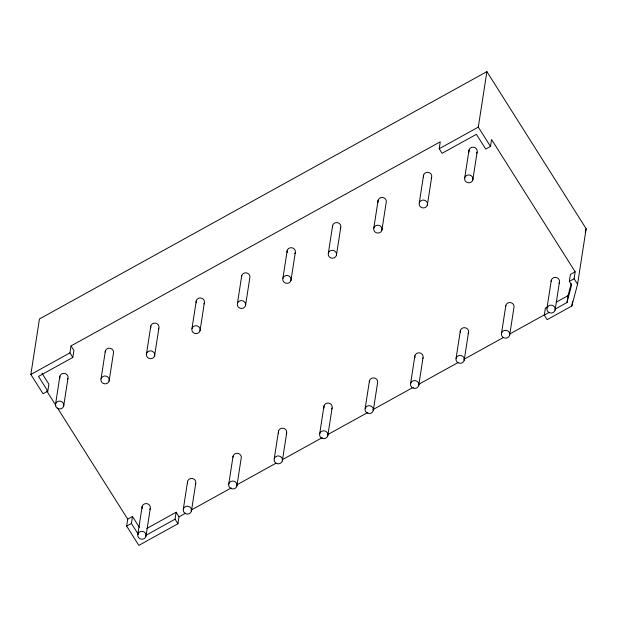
<?xml version="1.0" encoding="UTF-8"?>
<svg xmlns="http://www.w3.org/2000/svg" width="617" height="617" viewBox="0 0 617 617"><rect width="100%" height="100%" fill="white"/><g stroke="black" fill="none" stroke-linecap="round" stroke-linejoin="round"><path stroke-width="0.93" d="M42.018 373.331L48.882 384.19L47.802 391.124L43.036 393.762L30.85 374.48L39.442 318.974L486.89 71.626L586.15 228.722L577.558 284.236L571.828 306.017L547.171 319.645L544.294 315.094L545.366 308.153L547.888 306.757M55.599 403.927L59.895 376.177M47.802 391.124L38.501 376.393L72.837 357.413L69.96 352.862L71.032 345.921L440.268 141.81L439.196 148.751L442.073 153.301L476.401 134.329L485.71 149.059L490.484 146.422L491.556 139.481L575.16 271.804L574.088 278.745L577.558 284.236M63.659 406.156A4.188 3.941 8.8 0 0 58.569 401.204A4.188 3.941 8.8 0 0 56.656 407.768A4.188 3.941 8.8 0 0 63.659 406.156L67.955 378.398M72.837 357.413L73.909 350.479L71.032 345.921M101.057 378.799L105.353 351.05M109.116 381.028A4.188 3.941 8.8 0 0 104.026 376.077A4.188 3.941 8.8 0 0 102.114 382.64A4.188 3.941 8.8 0 0 109.116 381.028L113.42 353.271A4.188 3.941 8.8 0 0 109.957 348.258A4.188 3.941 8.8 0 0 105.206 352.068M146.514 353.672L150.81 325.915M146.823 528.468L176.13 512.264L179.007 516.815L177.935 523.756L138.825 545.374L126.639 526.085L127.719 519.144L57.443 407.93M154.582 355.893A4.188 3.941 8.8 0 0 149.491 350.942A4.188 3.941 8.8 0 0 147.579 357.505A4.188 3.941 8.8 0 0 154.582 355.893L158.877 328.144M138.27 534.307L131.413 523.447L132.485 516.514L127.719 519.144M137.846 534.245L142.141 506.495M145.967 536.281A4.188 3.941 8.8 0 0 140.745 531.453A4.188 3.941 8.8 0 0 139.01 538.063A4.188 3.941 8.8 0 0 145.967 536.281L150.263 508.531M191.98 328.537L196.275 300.788M200.039 330.766A4.188 3.941 8.8 0 0 194.949 325.815A4.188 3.941 8.8 0 0 193.036 332.378A4.188 3.941 8.8 0 0 200.039 330.766L204.335 303.009M177.935 523.756L175.058 519.198L176.13 512.264M183.311 509.118L187.607 481.36M191.424 511.154A4.188 3.941 8.8 0 0 186.211 506.326A4.188 3.941 8.8 0 0 184.468 512.928A4.188 3.941 8.8 0 0 191.424 511.154L195.72 483.396M237.437 303.41L241.733 275.66M245.504 305.639A4.188 3.941 8.8 0 0 240.414 300.687A4.188 3.941 8.8 0 0 238.494 307.251A4.188 3.941 8.8 0 0 245.504 305.639L249.8 277.881A4.188 3.941 8.8 0 0 246.337 272.868A4.188 3.941 8.8 0 0 241.586 276.678M228.768 483.99L233.064 456.233M236.889 486.026A4.188 3.941 8.8 0 0 231.668 481.191A4.188 3.941 8.8 0 0 229.933 487.8A4.188 3.941 8.8 0 0 236.889 486.026L241.185 458.269A4.188 3.941 8.8 0 0 237.591 453.333A4.188 3.941 8.8 0 0 232.948 457.259M282.902 278.282L287.198 250.525M290.962 280.504A4.188 3.941 8.8 0 0 285.872 275.552A4.188 3.941 8.8 0 0 283.959 282.116A4.188 3.941 8.8 0 0 290.962 280.504L295.258 252.754M274.233 458.855L278.529 431.106M282.347 460.891A4.188 3.941 8.8 0 0 277.126 456.063A4.188 3.941 8.8 0 0 275.39 462.673A4.188 3.941 8.8 0 0 282.347 460.891L286.643 433.142M328.36 253.147L332.656 225.398M336.419 255.376A4.188 3.941 8.8 0 0 331.329 250.425A4.188 3.941 8.8 0 0 329.416 256.988A4.188 3.941 8.8 0 0 336.419 255.376L340.723 227.619M319.691 433.728L323.987 405.971M327.804 435.764A4.188 3.941 8.8 0 0 322.591 430.928A4.188 3.941 8.8 0 0 320.848 437.538A4.188 3.941 8.8 0 0 327.804 435.764L332.1 408.007M373.817 228.02L378.113 200.27M381.884 230.249A4.188 3.941 8.8 0 0 376.794 225.298A4.188 3.941 8.8 0 0 374.881 231.861A4.188 3.941 8.8 0 0 381.884 230.249L386.18 202.492A4.188 3.941 8.8 0 0 382.17 197.432A4.188 3.941 8.8 0 0 378.105 202.307M365.148 408.601L369.452 380.843M373.27 410.637A4.188 3.941 8.8 0 0 368.048 405.801A4.188 3.941 8.8 0 0 366.313 412.411A4.188 3.941 8.8 0 0 373.27 410.637L377.565 382.879A4.188 3.941 8.8 0 0 373.971 377.943A4.188 3.941 8.8 0 0 369.328 381.869M419.282 202.893L423.578 175.135M427.342 205.114A4.188 3.941 8.8 0 0 422.252 200.163A4.188 3.941 8.8 0 0 420.339 206.726A4.188 3.941 8.8 0 0 427.342 205.114L431.638 177.364M410.613 383.465L414.909 355.716M418.727 385.502A4.188 3.941 8.8 0 0 413.513 380.674A4.188 3.941 8.8 0 0 411.77 387.283A4.188 3.941 8.8 0 0 418.727 385.502L423.023 357.752M464.74 177.758L469.036 150.008M490.484 146.422L478.298 127.133L486.89 71.626M472.807 179.987A4.188 3.941 8.8 0 0 467.717 175.035A4.188 3.941 8.8 0 0 465.796 181.599A4.188 3.941 8.8 0 0 472.807 179.987L477.103 152.229M456.071 358.338L460.367 330.581M464.192 360.374A4.188 3.941 8.8 0 0 458.971 355.539A4.188 3.941 8.8 0 0 457.236 362.148A4.188 3.941 8.8 0 0 464.192 360.374L468.488 332.617M501.536 333.211L505.832 305.454M509.65 335.239A4.188 3.941 8.8 0 0 504.428 330.411A4.188 3.941 8.8 0 0 502.693 337.021A4.188 3.941 8.8 0 0 509.65 335.239L513.946 307.49A4.188 3.941 8.8 0 0 510.352 302.554A4.188 3.941 8.8 0 0 505.709 306.479M546.994 308.076L551.289 280.326M555.107 310.112A4.188 3.941 8.8 0 0 549.894 305.284A4.188 3.941 8.8 0 0 548.151 311.893A4.188 3.941 8.8 0 0 555.107 310.112L559.403 282.362M555.215 309.055L566.969 302.554L571.597 284.985L569.321 281.383L570.393 274.442L575.16 271.804M566.969 302.554L568.049 295.62L571.211 283.596M571.828 306.017L572.553 301.312M585.194 232.354L586.15 228.722M30.85 374.48L69.96 352.862M439.196 148.751L478.298 127.133M126.639 526.085L131.413 523.447M569.321 281.383L574.088 278.745M556.287 302.114L568.049 295.62M179.007 516.815L185.756 513.089M190.807 510.29L231.275 487.924M236.334 485.132L275.953 463.228M282.702 459.495L322.321 437.6M328.221 434.337L367.84 412.434M372.899 409.634L413.367 387.268M418.426 384.468L458.045 362.572M463.945 359.31L503.565 337.406M509.465 334.144L544.873 314.57M145.743 535.402L175.058 519.198M544.294 315.094L549.331 312.302M132.485 516.514L139.342 527.365M46.676 390.885L55.908 405.5M59.88 378.221A4.188 3.941 8.8 0 1 64.492 373.385A4.188 3.941 8.8 0 1 67.531 379.347M142.188 508.539A4.188 3.941 8.8 0 1 146.669 503.595A4.188 3.941 8.8 0 1 149.862 509.48M187.645 483.412A4.188 3.941 8.8 0 1 192.126 478.468A4.188 3.941 8.8 0 1 195.327 484.353M150.803 327.959A4.188 3.941 8.8 0 1 155.415 323.131A4.188 3.941 8.8 0 1 158.453 329.085M196.26 302.831A4.188 3.941 8.8 0 1 200.872 297.996A4.188 3.941 8.8 0 1 203.911 303.957M287.183 252.569A4.188 3.941 8.8 0 1 291.795 247.741A4.188 3.941 8.8 0 1 294.833 253.695M332.64 227.442A4.188 3.941 8.8 0 1 337.26 222.606A4.188 3.941 8.8 0 1 340.299 228.568M278.568 433.149A4.188 3.941 8.8 0 1 283.049 428.206A4.188 3.941 8.8 0 1 286.242 434.09M324.033 408.014A4.188 3.941 8.8 0 1 328.514 403.078A4.188 3.941 8.8 0 1 331.707 408.963M414.948 357.76A4.188 3.941 8.8 0 1 419.429 352.816A4.188 3.941 8.8 0 1 422.63 358.701M460.413 332.625A4.188 3.941 8.8 0 1 464.894 327.689A4.188 3.941 8.8 0 1 468.087 333.573M551.166 281.344A4.188 3.941 8.8 0 1 556.349 277.527A4.188 3.941 8.8 0 1 559.01 283.311M469.028 152.052A4.188 3.941 8.8 0 1 473.64 147.216A4.188 3.941 8.8 0 1 476.679 153.178M423.563 177.179A4.188 3.941 8.8 0 1 428.175 172.344A4.188 3.941 8.8 0 1 431.214 178.305"/></g></svg>
